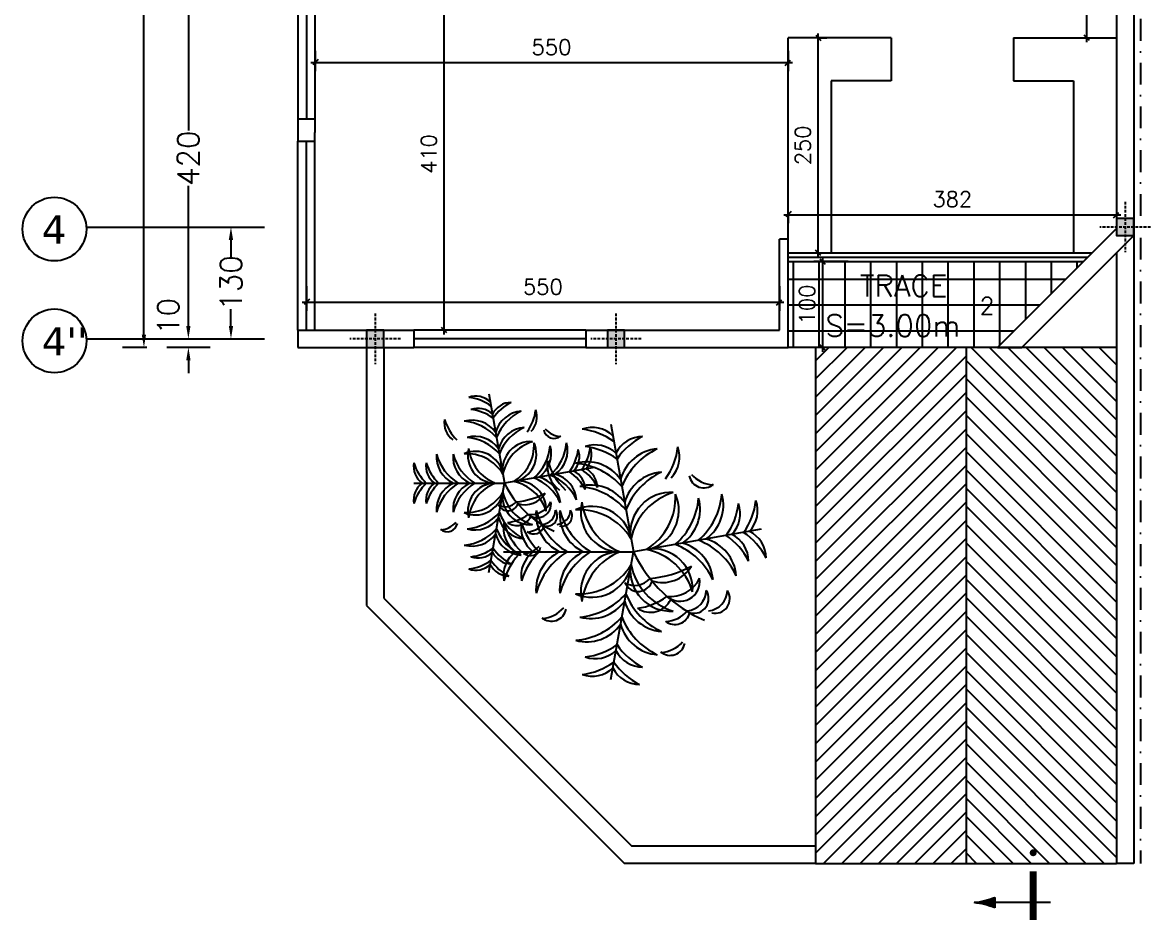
# Model space of a CAD drawing. Header units: millimetres. Extents: x -231 to 30223, y -7037 to 7120.
# Drawn here: x 3524 to 4835, y 3473 to 4520 of the extents above; entities that cross this region are included whole.
import ezdxf

# ---------------------------------------------------------------- set-up
doc = ezdxf.new("R2010")
doc.units = ezdxf.units.MM
for name, pattern in [('CENTER', [2, 1.25, -0.25, 0.25, -0.25]), ('DASHDOTX2', [50.8, 25.4, -12.7, 0, -12.7]), ('HIDDEN2', [4.7625, 3.175, -1.5875]), ('ZIGZAG', [0])]:
    doc.linetypes.add(name, pattern=pattern)
for name, color, linetype in [('1', 1, 'Continuous'), ('2', 2, 'Continuous'), ('3', 3, 'Continuous'), ('5', 7, 'Continuous'), ('ax', 1, 'DASHDOTX2'), ('AXIS', 1, 'CENTER'), ('ETC', 2, 'Continuous'), ('hid', 1, 'HIDDEN2'), ('RND', 1, 'Continuous'), ('TXT', 121, 'Continuous')]:
    doc.layers.add(name, color=color, linetype=linetype)
doc.styles.add('KATEB', font='verdana.ttf')
doc.styles.add('ROMANS', font='romans.shx')
doc.dimstyles.new('dim1.100e', dxfattribs={"dimscale": 100, "dimtxt": 0.18, "dimasz": 0.07, "dimexe": 0.1, "dimexo": 0.1, "dimgap": 0.09, "dimtad": 1, "dimdec": 0, "dimzin": 9, "dimdsep": 46, "dimtxsty": 'ROMANS', "dimblk1": 'OBLIQUE', "dimblk2": 'OBLIQUE', "dimsah": 1, "dimcen": 0.1, "dimdle": 0.05, "dimclrd": 8, "dimclre": 8, "dimclrt": 81, "dimadec": 0, "dimazin": 0, "dimtfac": 1, "dimtdec": 0, "dimtix": 1, "dimtofl": 0, "dimtmove": 0, "dimatfit": 0, "dimldrblk": 'OBLIQUE', "dimfxl": 1, "dimtolj": 1, "dimtzin": 0, "dimarcsym": 0})
doc.dimstyles.get("Standard").update_dxf_attribs({"dimtxt": 25, "dimasz": 15, "dimexe": 25, "dimexo": 25, "dimgap": 0, "dimtad": 0, "dimdec": 0, "dimzin": 0, "dimdsep": 46, "dimtxsty": 'ROMANS', "dimcen": 0, "dimclrd": 13, "dimclre": 1, "dimclrt": 3, "dimadec": 0, "dimazin": 0, "dimtfac": 1, "dimtdec": 0, "dimtix": 1, "dimtofl": 0, "dimtmove": 2, "dimatfit": 3, "dimfxl": 1, "dimtolj": 1, "dimtzin": 0, "dimarcsym": 0})

# ---------------------------------------------------------------- blocks, each defined once
blk = doc.blocks.new('_Oblique')
at = {"layer": 'AXIS', "color": 0, "lineweight": -2}
blk.add_line((-0.5, -0.5), (0.5, 0.5), dxfattribs=at)
blk = doc.blocks.new('*D82')
at = {"color": 8, "lineweight": -2, "transparency": 16777216}
blk.add_line((4761.6, 4497.4), (4761.6, 4955.4), dxfattribs=at)
at = {"color": 8, "lineweight": -2, "transparency": 16777216, "xscale": 7.000000000000001, "yscale": 7.000000000000001, "zscale": 7.000000000000001}
for p, rotation in [((4761.6, 4950.4), 90), ((4761.6, 4502.4), 270)]:
    blk.add_blockref('_Oblique', p, dxfattribs=dict(at, rotation=rotation))
at = {"color": 81, "transparency": 16777216, "insert": (4743.6, 4726.4), "char_height": 18, "attachment_point": 5, "rotation": 90, "style": 'ROMANS'}
blk.add_mtext('\\A1;448', dxfattribs=at)
blk = doc.blocks.new('*D83')
at = {"color": 8, "lineweight": -2, "transparency": 16777216}
for p, q in [((3864.1, 4487.2), (3864.1, 4463.6)), ((4414.1, 4487.2), (4414.1, 4463.6)), ((3859.1, 4473.6), (4419.1, 4473.6))]:
    blk.add_line(p, q, dxfattribs=at)
at = {"color": 8, "lineweight": -2, "transparency": 16777216, "xscale": 7.000000000000001, "yscale": 7.000000000000001, "zscale": 7.000000000000001, "rotation": 180}
blk.add_blockref('_Oblique', (3864.1, 4473.6), dxfattribs=at)
at = {"color": 8, "lineweight": -2, "transparency": 16777216, "xscale": 7.000000000000001, "yscale": 7.000000000000001, "zscale": 7.000000000000001}
blk.add_blockref('_Oblique', (4414.1, 4473.6), dxfattribs=at)
at = {"color": 81, "transparency": 16777216, "insert": (4139.1, 4491.6), "char_height": 18, "attachment_point": 5, "style": 'ROMANS'}
blk.add_mtext('\\A1;550', dxfattribs=at)
blk = doc.blocks.new('*D84')
at = {"color": 8, "lineweight": -2, "transparency": 16777216}
for p, q in [((3854.1, 4213.6), (3854.1, 4184.9)), ((4404.1, 4213.6), (4404.1, 4184.9)), ((3849.1, 4194.9), (4409.1, 4194.9))]:
    blk.add_line(p, q, dxfattribs=at)
at = {"color": 8, "lineweight": -2, "transparency": 16777216, "xscale": 7.000000000000001, "yscale": 7.000000000000001, "zscale": 7.000000000000001, "rotation": 180}
blk.add_blockref('_Oblique', (3854.1, 4194.9), dxfattribs=at)
at = {"color": 8, "lineweight": -2, "transparency": 16777216, "xscale": 7.000000000000001, "yscale": 7.000000000000001, "zscale": 7.000000000000001}
blk.add_blockref('_Oblique', (4404.1, 4194.9), dxfattribs=at)
at = {"color": 81, "transparency": 16777216, "insert": (4129.1, 4212.9), "char_height": 18, "attachment_point": 5, "style": 'ROMANS'}
blk.add_mtext('\\A1;550', dxfattribs=at)
blk = doc.blocks.new('*D85')
at = {"color": 8, "lineweight": -2, "transparency": 16777216}
blk.add_line((4014.4, 4157.4), (4014.4, 4577.4), dxfattribs=at)
at = {"color": 8, "lineweight": -2, "transparency": 16777216, "xscale": 7.000000000000001, "yscale": 7.000000000000001, "zscale": 7.000000000000001}
for p, rotation in [((4014.4, 4572.4), 90), ((4014.4, 4162.4), 270)]:
    blk.add_blockref('_Oblique', p, dxfattribs=dict(at, rotation=rotation))
at = {"color": 81, "transparency": 16777216, "insert": (3996.4, 4367.4), "char_height": 18, "attachment_point": 5, "rotation": 90, "style": 'ROMANS'}
blk.add_mtext('\\A1;410', dxfattribs=at)
blk = doc.blocks.new('*D87')
at = {"color": 8, "lineweight": -2, "transparency": 16777216}
for p, q in [((4449, 4502.4), (4459.3, 4502.4)), ((4449.3, 4247.4), (4449.3, 4507.4)), ((4449, 4252.4), (4459.3, 4252.4))]:
    blk.add_line(p, q, dxfattribs=at)
at = {"color": 8, "lineweight": -2, "transparency": 16777216, "xscale": 7.000000000000001, "yscale": 7.000000000000001, "zscale": 7.000000000000001}
for p, rotation in [((4449.3, 4502.4), 90), ((4449.3, 4252.4), 270)]:
    blk.add_blockref('_Oblique', p, dxfattribs=dict(at, rotation=rotation))
at = {"color": 81, "transparency": 16777216, "insert": (4431.3, 4377.4), "char_height": 18, "attachment_point": 5, "rotation": 90, "style": 'ROMANS'}
blk.add_mtext('\\A1;250', dxfattribs=at)
blk = doc.blocks.new('*D88')
at = {"color": 8, "lineweight": -2, "transparency": 16777216}
for p, q in [((4409.1, 4296.8), (4801.1, 4296.8)), ((4414.1, 4294.9), (4414.1, 4286.8)), ((4796.1, 4294.9), (4796.1, 4286.8))]:
    blk.add_line(p, q, dxfattribs=at)
at = {"color": 8, "lineweight": -2, "transparency": 16777216, "xscale": 7.000000000000001, "yscale": 7.000000000000001, "zscale": 7.000000000000001, "rotation": 180}
blk.add_blockref('_Oblique', (4414.1, 4296.8), dxfattribs=at)
at = {"color": 8, "lineweight": -2, "transparency": 16777216, "xscale": 7.000000000000001, "yscale": 7.000000000000001, "zscale": 7.000000000000001}
blk.add_blockref('_Oblique', (4796.1, 4296.8), dxfattribs=at)
at = {"color": 81, "transparency": 16777216, "insert": (4605.1, 4314.8), "char_height": 18, "attachment_point": 5, "style": 'ROMANS'}
blk.add_mtext('\\A1;382', dxfattribs=at)
blk = doc.blocks.new('*D42')
at = {"layer": '2', "color": 1, "lineweight": -2, "transparency": 16777216}
for p, q in [((-79022, 9420.6), (-79048.7, 9420.6)), ((-79020.4, 8020.6), (-79048.7, 8020.6))]:
    blk.add_line(p, q, dxfattribs=at)
at = {"layer": '2', "color": 13, "lineweight": -2, "transparency": 16777216}
for p, q in [((-79023.7, 9405.6), (-79023.7, 8662.9)), ((-79023.7, 8035.6), (-79023.7, 8578.3))]:
    blk.add_line(p, q, dxfattribs=at)
at = {"layer": '2', "color": 13, "transparency": 16777216}
for points in [[(-79026.2, 9405.6), (-79021.2, 9405.6), (-79023.7, 9420.6)], [(-79026.2, 8035.6), (-79021.2, 8035.6), (-79023.7, 8020.6)]]:
    blk.add_solid(points, dxfattribs=at)
at = {"layer": '2', "color": 3, "transparency": 16777216, "insert": (-79023.7, 8620.6), "char_height": 25, "attachment_point": 5, "rotation": 90, "style": 'ROMANS'}
blk.add_mtext('\\A1;1400', dxfattribs=at)
blk = doc.blocks.new('*D41')
at = {"layer": '2', "color": 13, "lineweight": -2, "transparency": 16777216}
for p, q in [((-78972, 8045.6), (-78972, 8060.6)), ((-78972, 8005.6), (-78972, 7990.6))]:
    blk.add_line(p, q, dxfattribs=at)
at = {"layer": '2', "color": 1, "lineweight": -2, "transparency": 16777216}
blk.add_line((-78946.5, 8020.6), (-78997, 8020.6), dxfattribs=at)
at = {"layer": '2', "color": 13, "transparency": 16777216}
for points in [[(-78974.5, 8045.6), (-78969.5, 8045.6), (-78972, 8030.6)], [(-78974.5, 8005.6), (-78969.5, 8005.6), (-78972, 8020.6)]]:
    blk.add_solid(points, dxfattribs=at)
at = {"layer": '2', "color": 3, "transparency": 16777216, "insert": (-78995.4, 8056.7), "char_height": 25, "attachment_point": 5, "rotation": 90, "style": 'ROMANS'}
blk.add_mtext('\\A1;10', dxfattribs=at)
blk = doc.blocks.new('*D39')
at = {"layer": '2', "color": 1, "lineweight": -2, "transparency": 16777216}
blk.add_line((-78908.2, 8450.6), (-78997, 8450.6), dxfattribs=at)
at = {"layer": '2', "color": 13, "lineweight": -2, "transparency": 16777216}
for p, q in [((-78972, 8435.6), (-78972, 8272.7)), ((-78972, 8045.6), (-78972, 8208.5))]:
    blk.add_line(p, q, dxfattribs=at)
at = {"layer": '2', "color": 13, "transparency": 16777216}
for points in [[(-78974.5, 8435.6), (-78969.5, 8435.6), (-78972, 8450.6)], [(-78974.5, 8045.6), (-78969.5, 8045.6), (-78972, 8030.6)]]:
    blk.add_solid(points, dxfattribs=at)
at = {"layer": '2', "color": 3, "transparency": 16777216, "insert": (-78972, 8240.6), "char_height": 25, "attachment_point": 5, "rotation": 90, "style": 'ROMANS'}
blk.add_mtext('\\A1;420', dxfattribs=at)
blk = doc.blocks.new('14')
at = {"layer": '2'}
h = blk.add_hatch(color=256, dxfattribs=at)
h.paths.add_polyline_path([(0, 10), (-10, 10), (-10, 0), (0, 0)])
h.paths.add_polyline_path([(0, 0), (10, 0), (10, 10), (0, 10)])
h.paths.add_polyline_path([(0, -10), (10, -10), (10, 0), (0, 0)])
h.paths.add_polyline_path([(0, 0), (-10, 0), (-10, -10), (0, -10)])
blk.add_lwpolyline([(10, -10), (10, 10), (-10, 10), (-10, -10)], close=True)
at = {"layer": 'hid'}
for p, q in [((0, 29.4), (0, -29.4)), ((29.4, 0), (-29.4, 0))]:
    blk.add_line(p, q, dxfattribs=at)
blk = doc.blocks.new('*D36')
at = {"layer": '2', "color": 1, "lineweight": -2, "transparency": 16777216}
for p, q in [((-78911.7, 8160.6), (-78897.5, 8160.6)), ((-78911.7, 8030.6), (-78897.5, 8030.6))]:
    blk.add_line(p, q, dxfattribs=at)
at = {"layer": '2', "color": 13, "lineweight": -2, "transparency": 16777216}
for p, q in [((-78922.5, 8145.6), (-78922.5, 8126)), ((-78922.5, 8045.6), (-78922.5, 8065.2))]:
    blk.add_line(p, q, dxfattribs=at)
at = {"layer": '2', "color": 13, "transparency": 16777216}
for points in [[(-78925, 8145.6), (-78920, 8145.6), (-78922.5, 8160.6)], [(-78925, 8045.6), (-78920, 8045.6), (-78922.5, 8030.6)]]:
    blk.add_solid(points, dxfattribs=at)
at = {"layer": '2', "color": 3, "transparency": 16777216, "insert": (-78922.5, 8095.6), "char_height": 25, "attachment_point": 5, "rotation": 90, "style": 'ROMANS'}
blk.add_mtext('\\A1;130', dxfattribs=at)
blk = doc.blocks.new('*D131')
at = {"layer": '2', "color": 8, "lineweight": -2, "transparency": 16777216}
for p, q in [((4484.1, 4242.4), (4444.2, 4242.4)), ((4454.2, 4247.4), (4454.2, 4137.4)), ((4493.9, 4142.4), (4444.2, 4142.4))]:
    blk.add_line(p, q, dxfattribs=at)
at = {"layer": '2', "color": 8, "lineweight": -2, "transparency": 16777216, "xscale": 7.000000000000001, "yscale": 7.000000000000001, "zscale": 7.000000000000001}
for p, rotation in [((4454.2, 4242.4), 90), ((4454.2, 4142.4), 270)]:
    blk.add_blockref('_Oblique', p, dxfattribs=dict(at, rotation=rotation))
at = {"layer": '2', "color": 81, "transparency": 16777216, "insert": (4436.2, 4192.4), "char_height": 18, "attachment_point": 5, "rotation": 90, "style": 'ROMANS'}
blk.add_mtext('\\A1;100', dxfattribs=at)
blk = doc.blocks.new('SHR-PLAN')
at = {"color": 0, "linetype": 'ZIGZAG'}
for p in [(-0.0434, 0.5179), (0.4862, 0.1471), (-0.4212, 0.0677), (-0.0434, -0.3826)]:
    blk.add_line(p, (0.036, 0.0677), dxfattribs=at)
for centre, radius, start, end in [((-0.109, 0.4002), 0.1055, 46.29, 109.6243), ((-0.1719, 0.2637), 0.2375, 54.0763, 83.3794), ((-0.0982, 0.3388), 0.1055, 46.29, 109.6243), ((-0.161, 0.2023), 0.2375, 54.0763, 83.3794), ((0.0693, 0.3683), 0.1055, 90.3757, 153.71), ((0.1751, 0.2615), 0.2375, 116.6206, 145.9237), ((-0.0431, 0.4646), 0.2375, 324.0763, 353.3794), ((0.0934, 0.4018), 0.1055, 316.29, 19.6243), ((0.132, 0.2845), 0.1462, 94.6063, 164.7511), ((0.2236, 0.2081), 0.245, 114.9634, 158.6288), ((-0.162, 0.3705), 0.1055, 170.3757, 233.71), ((-0.0384, 0.4561), 0.2375, 196.6206, 225.9237), ((-0.1284, 0.2386), 0.1462, 35.2489, 105.3937), ((-0.1884, 0.1354), 0.245, 41.3712, 85.0366), ((0.1464, 0.2026), 0.1462, 94.6063, 164.7511), ((0.2381, 0.1262), 0.245, 114.9634, 158.6288), ((0.2843, 0.3456), 0.0526, 191.2525, 310.258), ((0.3259, 0.4169), 0.1144, 221.7893, 265.382), ((-0.114, 0.1567), 0.1462, 35.2489, 105.3937), ((-0.174, 0.0535), 0.245, 41.3712, 85.0366), ((-0.0068, 0.2089), 0.1425, 166.3654, 266.5741), ((0.0688, 0.268), 0.2155, 186.8122, 248.3335), ((0.1676, 0.1343), 0.1425, 86.3654, 186.5741), ((0.2389, 0.0702), 0.2155, 106.8122, 168.3335), ((-0.0311, 0.2593), 0.2155, 301.6665, 3.1878), ((0.0536, 0.2141), 0.1425, 283.4259, 23.6346), ((0.0218, 0.2776), 0.245, 311.3712, 355.0366), ((0.125, 0.2176), 0.1462, 305.2489, 15.3937), ((0.1037, 0.292), 0.245, 311.3712, 355.0366), ((0.2069, 0.2321), 0.1462, 305.2489, 15.3937), ((0.232, 0.2755), 0.2375, 324.0763, 353.3794), ((0.3685, 0.2127), 0.1055, 316.29, 19.6243), ((-0.1609, 0.1999), 0.1462, 174.6063, 244.7511), ((-0.0697, 0.2769), 0.245, 194.9634, 238.6288), ((-0.0777, 0.1999), 0.1462, 174.6063, 244.7511), ((0.0135, 0.2769), 0.245, 194.9634, 238.6288), ((-0.1105, 0.0853), 0.1425, 13.4259, 113.6346), ((-0.1556, 0.0006), 0.2155, 31.6665, 93.1878), ((0.1705, 0.2647), 0.2375, 324.0763, 353.3794), ((0.3071, 0.2019), 0.1055, 316.29, 19.6243), ((-0.3167, 0.1527), 0.1055, 170.3757, 233.71), ((-0.1931, 0.2383), 0.2375, 196.6206, 225.9237), ((-0.2543, 0.1527), 0.1055, 170.3757, 233.71), ((-0.1308, 0.2383), 0.2375, 196.6206, 225.9237), ((0.2298, -0.0714), 0.2375, 26.6206, 55.9237), ((0.3366, 0.0343), 0.1055, 0.3757, 63.71), ((0.2912, -0.0606), 0.2375, 26.6206, 55.9237), ((0.3981, 0.0452), 0.1055, 0.3757, 63.71), ((0.0944, -0.1344), 0.245, 24.9634, 68.6288), ((0.1709, -0.0428), 0.1462, 4.6063, 74.7511), ((0.1763, -0.12), 0.245, 24.9634, 68.6288), ((0.2528, -0.0283), 0.1462, 4.6063, 74.7511), ((-0.3167, -0.0174), 0.1055, 126.29, 189.6243), ((-0.1931, -0.103), 0.2375, 134.0763, 163.3794), ((-0.2543, -0.0174), 0.1055, 126.29, 189.6243), ((-0.1308, -0.103), 0.2375, 134.0763, 163.3794), ((-0.1609, -0.0645), 0.1462, 115.2489, 185.3937), ((-0.0697, -0.1415), 0.245, 121.3712, 165.0366), ((-0.0777, -0.0645), 0.1462, 115.2489, 185.3937), ((0.0135, -0.1415), 0.245, 121.3712, 165.0366), ((-0.0068, -0.0735), 0.1425, 93.4259, 193.6346), ((0.0688, -0.1326), 0.2155, 111.6665, 173.1878), ((0.4819, 0.2801), 0.4939, 205.4772, 246.6585), ((0.0385, -0.1353), 0.2155, 16.8122, 78.3335), ((0.1026, -0.0639), 0.1425, 356.3654, 96.5741), ((-0.1556, 0.1348), 0.2155, 266.8122, 328.3336), ((-0.1105, 0.0501), 0.1425, 246.3654, 346.5741), ((0.1676, 0.0011), 0.1425, 173.4259, 273.6346), ((0.2389, 0.0652), 0.2155, 191.6665, 253.1878), ((0.0586, 0.358), 0.3862, 275.4007, 298.139), ((0.1388, 0.0778), 0.1184, 251.4477, 329.3672), ((0.0414, 0.0206), 0.0713, 240.4398, 318.6694), ((0.0531, -0.0203), 0.0515, 204.2258, 345.1279), ((0.1665, 0.0243), 0.1143, 263.7536, 334.0971), ((0.2001, -0.0366), 0.07, 228.8744, 8.9763), ((0.2198, -0.067), 0.0732, 275.1845, 358.654), ((0.2492, -0.097), 0.0521, 257.0577, 32.8532), ((0.2943, -0.067), 0.0732, 275.1845, 358.654), ((0.3237, -0.097), 0.0521, 257.0577, 32.8532), ((-0.174, 0.0819), 0.245, 274.9634, 318.6288), ((-0.114, -0.0213), 0.1462, 254.6063, 324.7511), ((0.1464, -0.0672), 0.1462, 195.2489, 265.3937), ((0.2381, 0.0092), 0.245, 201.3712, 245.0366), ((0.0961, -0.066), 0.0795, 234.9865, 334.4034), ((0.0204, 0.0955), 0.2286, 277.5759, 305.8942), ((-0.2527, -0.1243), 0.0526, 229.742, 348.7475), ((-0.2944, -0.0531), 0.1144, 274.618, 318.2106), ((0.1828, -0.1357), 0.0526, 229.742, 348.7475), ((0.1412, -0.0645), 0.1144, 274.618, 318.2106), ((-0.1884, 0), 0.245, 274.9634, 318.6288), ((-0.1284, -0.1032), 0.1462, 254.6063, 324.7511), ((0.132, -0.1491), 0.1462, 195.2489, 265.3937), ((0.2236, -0.0727), 0.245, 201.3712, 245.0366), ((-0.161, -0.0669), 0.2375, 276.6207, 305.9237), ((0.1751, -0.1262), 0.2375, 214.0763, 243.3793), ((0.1656, -0.2446), 0.0526, 229.742, 348.7475), ((0.124, -0.1734), 0.1144, 274.618, 318.2106), ((-0.0982, -0.2034), 0.1055, 250.3757, 313.71), ((0.0693, -0.233), 0.1055, 206.29, 269.6243), ((-0.1719, -0.1283), 0.2375, 276.6207, 305.9237), ((-0.109, -0.2649), 0.1055, 250.3757, 313.71), ((0.0585, -0.2944), 0.1055, 206.29, 269.6243), ((0.1642, -0.1876), 0.2375, 214.0763, 243.3793)]:
    blk.add_arc(centre, radius, start, end, dxfattribs=at)
blk = doc.blocks.new('*X15')
at = {"color": 0}
for p, q in [((-30826.72, -13257.761), (-30826.653, -13257.694)), ((-30826.712, -13257.739), (-30826.653, -13257.68)), ((-30826.705, -13257.718), (-30826.653, -13257.666)), ((-30826.699, -13257.697), (-30826.653, -13257.652)), ((-30826.693, -13257.677), (-30826.653, -13257.638)), ((-30826.687, -13257.658), (-30826.653, -13257.624)), ((-30826.682, -13257.639), (-30826.653, -13257.61)), ((-30826.678, -13257.62), (-30826.653, -13257.595)), ((-30826.674, -13257.601), (-30826.653, -13257.581)), ((-30826.729, -13257.784), (-30826.653, -13257.709)), ((-30826.699, -13257.783), (-30826.653, -13257.737)), ((-30826.685, -13257.783), (-30826.653, -13257.751))]:
    blk.add_line(p, q, dxfattribs=at)
blk = doc.blocks.new('SECL')
at = {"layer": 'ETC', "color": 6}
blk.add_line((20.2, -36.3), (-68.7, -36.3), dxfattribs=at)
at = {"layer": 'ETC'}
blk.add_line((-44.4, -42.4), (-44.4, -30.3), dxfattribs=at)
at = {"layer": 'ETC', "const_width": 4.04}
blk.add_lwpolyline([(0, 19.6, 1), (0, 23.6, 1)], format="xyb", close=True, dxfattribs=at)
at = {"layer": 'ETC', "const_width": 8.08}
blk.add_lwpolyline([(0, 0), (0, -56.5)], dxfattribs=at)
at = {"layer": 'ETC'}
for centre, start, end in [((-80.6, 62.8), 276.8503, 291.2221), ((-80.6, -135.5), 68.7779, 83.1497)]:
    blk.add_arc(centre, 99.8, start, end, dxfattribs=at)
at = {"layer": 'ETC', "yscale": 80.77655129844682, "zscale": 80.77655129844682, "rotation": 89.99999999999727}
for p, xscale in [((-1070962.4, -2490107.1), -80.77655129844682), ((-1070962.4, 2490034.4), 80.77655129844682)]:
    blk.add_blockref('*X15', p, dxfattribs=dict(at, xscale=xscale))
blk = doc.blocks.new('fff')
at = {"layer": '2'}
for p, q in [((-325.9, -1260), (-118.5, -1260)), ((-325.9, -1390), (-118.5, -1390))]:
    blk.add_line(p, q, dxfattribs=at)
at = {"layer": '2', "ltscale": 0.1}
for centre in [(-362.9, -1262.4), (-362.9, -1392.4)]:
    blk.add_circle(centre, 37.1, dxfattribs=at)
at = {"layer": '2'}
for p in [(10, -1390), (290, -1390)]:
    blk.add_blockref('14', p, dxfattribs=at)
at = {"layer": '3'}
blk.add_blockref('14', (882, -1260), dxfattribs=at)
at = {"layer": '3', "ltscale": 0.1, "style": 'KATEB'}
for s, height, p in [('4', 32.8, (-377.6, -1279.3)), ("4''", 32.77, (-377.6, -1409.3))]:
    blk.add_text(s, height=height, dxfattribs=at).set_placement(p)
at = {"layer": '2'}
for base, p1, p2, picture, middle in [((-258.9, 0), (-230.6, -1400), (-232.2, 0), '*D42', (-258.9, -800)), ((-207.2, -1400), (-207.2, -1390), (-156.7, -1400), '*D41', (-230.6, -1363.9))]:
    dim = blk.add_linear_dim(base=base, p1=p1, p2=p2, angle=90, dimstyle='Standard', dxfattribs=at)
    dim.commit()
    dim.dimension.update_dxf_attribs({"geometry": picture, "text_midpoint": middle, "dimtype": 128, "insert": (78764.8, -9420.6)})
for base, p1, p2, picture, middle in [((-207.2, -1390), (-118.5, -970), (-207.2, -1390), '*D39', (-207.2, -1180)), ((-157.8, -1260), (-171.9, -1390), (-171.9, -1260), '*D36', (-157.8, -1325))]:
    dim = blk.add_linear_dim(base=base, p1=p1, p2=p2, angle=90, dimstyle='Standard', dxfattribs=at)
    dim.commit()
    dim.dimension.update_dxf_attribs({"geometry": picture, "text_midpoint": middle, "insert": (78764.8, -9420.6)})

msp = doc.modelspace()

# ---------------------------------------------------------------- hatches: boundary and pattern name
at = {"layer": '1'}
h = msp.add_hatch(dxfattribs=at)
h.set_pattern_fill('ANSI31', color=256, scale=120, style=0)
h.set_pattern_definition([(45, (77348.05, -3878.157), (-10.6066017, 10.6066017), [])])
h.paths.add_polyline_path([(4621.054339, 4142.43811), (4446.054339, 4142.43811), (4446.054339, 3562.43811), (4446.054339, 3542.43811), (4621.054339, 3542.43811)])
h = msp.add_hatch(dxfattribs=at)
h.set_pattern_fill('ANSI31', color=256, scale=120, angle=90, style=0)
h.set_pattern_definition([(135, (77348.05, -3878.157), (-10.6066017, -10.6066017), [])])
h.paths.add_polyline_path([(4621.054339, 4142.43811), (4621.054339, 3542.43811), (4796.054339, 3542.43811), (4796.054339, 3562.43811), (4796.054339, 4142.43811)])
at = {"layer": 'RND'}
h = msp.add_hatch(dxfattribs=at)
h.set_pattern_fill('NET', color=256, scale=240, style=0)
h.set_pattern_definition([(0, (77260.427, -3878.157), (0, 30), []), (90, (77260.427, -3878.157), (-30, 2e-15), [])])
h.paths.add_polyline_path([(4757.770068, 4242.43811), (4414.054339, 4242.43811), (4414.054339, 4142.43811), (4657.770068, 4142.43811)])
h.paths.add_polyline_path([(4422.684531, 4166.080967), (4422.684531, 4218.795253), (4449.684531, 4218.795253), (4449.684531, 4166.080967)], flags=24)
h.paths.add_polyline_path([(4634.783398, 4175.752282), (4658.116732, 4175.752282), (4658.116732, 4205.752282), (4634.783398, 4205.752282)], flags=24)
h.paths.add_polyline_path([(4455.007391, 4148.947042), (4632.983581, 4148.947042), (4632.983581, 4186.447042), (4455.007391, 4186.447042)], flags=24)
h.paths.add_polyline_path([(4492.448337, 4195.374069), (4614.472147, 4195.374069), (4614.472147, 4232.874069), (4492.448337, 4232.874069)], flags=24)

# ---------------------------------------------------------------- linework, layer by layer
for p, q in [((3844.054339, 4382.43811), (3864.054339, 4382.43811)), ((3864.054339, 4392.43811), (3864.054339, 4392.43811)), ((3864.054339, 4382.43811), (3864.054339, 4392.43811)), ((4796.054339, 4280.722381), (4657.770068, 4142.43811)), ((4816.054339, 4272.43811), (4686.054339, 4142.43811)), ((4657.770068, 4142.43811), (4686.054339, 4142.43811))]:
    msp.add_line(p, q)
at = {"layer": '2'}
for p, q in [((3844.054339, 4551.459718), (3844.054339, 4407.915933)), ((3854.054339, 4551.459718), (3854.054339, 4407.915933)), ((3864.054339, 4551.459718), (3864.054339, 4407.915933)), ((4414.054339, 4252.43811), (4414.054339, 4502.43811)), ((4534.054339, 4502.43811), (4414.054339, 4502.43811)), ((4534.054339, 4502.43811), (4534.054339, 4452.43811)), ((4676.054339, 4502.43811), (4676.054339, 4452.43811)), ((4676.054339, 4502.43811), (4796.054339, 4502.43811)), ((4464.054339, 4452.43811), (4464.054339, 4252.43811)), ((4534.054339, 4452.43811), (4464.054339, 4452.43811)), ((4676.054339, 4452.43811), (4746.054339, 4452.43811)), ((4746.054339, 4452.43811), (4746.054339, 4252.43811)), ((3844.054339, 4162.43811), (3844.054339, 4382.43811)), ((3854.054339, 4162.43811), (3854.054339, 4382.43811)), ((3864.054339, 4162.43811), (3864.054339, 4382.43811)), ((4414.054339, 4252.43811), (4767.770068, 4252.43811)), ((4414.054339, 4247.43811), (4762.770068, 4247.43811)), ((4414.054339, 4242.43811), (4757.770068, 4242.43811)), ((4179.054339, 4162.43811), (3979.054339, 4162.43811)), ((4179.054339, 4152.43811), (3979.054339, 4152.43811)), ((4179.054339, 4142.43811), (3979.054339, 4142.43811)), ((4446.054339, 4142.43811), (4446.054339, 3562.43811)), ((4621.054339, 4142.43811), (4621.054339, 3542.43811)), ((4446.054339, 3542.43811), (4796.054339, 3542.43811))]:
    msp.add_line(p, q, dxfattribs=at)
at = {"layer": '3'}
for p, q in [((4816.054339, 4272.43811), (4816.054339, 3542.43811)), ((4796.054339, 4252.43811), (4796.054339, 3562.43811)), ((3924.054339, 4142.43811), (3924.054339, 3842.43811)), ((3944.054339, 4142.43811), (3944.054339, 3850.722381)), ((4796.054339, 4142.43811), (4414.054339, 4142.43811)), ((3924.054339, 3842.43811), (4224.054339, 3542.43811)), ((3944.054339, 3850.722381), (4232.338611, 3562.43811)), ((4446.054339, 3562.43811), (4232.338611, 3562.43811)), ((4446.054339, 3562.43811), (4446.054339, 3542.43811)), ((4796.054339, 3562.43811), (4796.054339, 3542.43811)), ((4446.054339, 3542.43811), (4224.054339, 3542.43811)), ((4816.054339, 3542.43811), (4796.054339, 3542.43811))]:
    msp.add_line(p, q, dxfattribs=at)
at = {"layer": '5'}
for p, q in [((4816.054339, 4960.43811), (4816.054339, 4272.43811)), ((4796.054339, 4950.43811), (4796.054339, 4280.722381)), ((3864.054339, 4407.915933), (3844.054339, 4407.915933)), ((3844.054339, 4407.915933), (3844.054339, 4382.43811)), ((3864.054339, 4407.915933), (3864.054339, 4392.43811)), ((4404.054339, 4162.43811), (4404.054339, 4268.492386)), ((4414.054339, 4268.492386), (4404.054339, 4268.492386)), ((4414.054339, 4142.43811), (4414.054339, 4268.492386)), ((3844.054339, 4162.43811), (3979.054339, 4162.43811)), ((3844.054339, 4162.43811), (3844.054339, 4142.43811)), ((3979.054339, 4162.43811), (3979.054339, 4142.43811)), ((4179.054339, 4162.43811), (4179.054339, 4142.43811)), ((4179.054339, 4162.43811), (4404.054339, 4162.43811)), ((3844.054339, 4142.43811), (3979.054339, 4142.43811)), ((4179.054339, 4142.43811), (4414.054339, 4142.43811))]:
    msp.add_line(p, q, dxfattribs=at)
at = {"layer": 'ax'}
msp.add_line((4824.054339, 5542.43811), (4824.054339, 3542.43811), dxfattribs=at)

# ---------------------------------------------------------------- block references
msp.add_blockref('fff', (3924.054339, 5542.43811))
for p, xscale, yscale, zscale in [((4076.205292, 3968.97209), 231, 231, 231), ((4222.373828, 3882.448712), 330, 330, 330)]:
    msp.add_blockref('SHR-PLAN', p, dxfattribs=dict(at, xscale=xscale, yscale=yscale, zscale=zscale))
at = {"layer": 'ETC'}
msp.add_blockref('SECL', (4699.136764, 3533.239875), dxfattribs=at)

# ---------------------------------------------------------------- texts
at = {"layer": 'TXT', "style": 'ROMANS'}
for s, height, p in [('TRACE', 25, (4497.507861, 4201.624069)), ('2', 20, (4636.926255, 4180.752282)), ('S=3.00m', 25, (4457.685962, 4155.197042))]:
    msp.add_text(s, height=height, dxfattribs=at).set_placement(p)

# ---------------------------------------------------------------- dimensions: what is measured, and where the dimension line sits
for base, p1, p2, picture, middle in [((4761.564136, 4950.43811), (4761.564136, 4502.43811), (4761.564136, 4950.43811), '*D82', (4743.564136, 4726.43811)), ((4014.446615, 4572.43811), (4014.446615, 4162.43811), (4014.446615, 4572.43811), '*D85', (3996.446615, 4367.43811)), ((4449.308578, 4502.43811), (4439.036233, 4252.43811), (4439.036233, 4502.43811), '*D87', (4431.308578, 4377.43811))]:
    dim = msp.add_linear_dim(base=base, p1=p1, p2=p2, angle=90, dimstyle='dim1.100e')
    dim.commit()
    dim.dimension.update_dxf_attribs({"geometry": picture, "text_midpoint": middle})
for base, p1, p2, picture, middle in [((4414.054339, 4473.624842), (3864.054339, 4497.192342), (4414.054339, 4497.192342), '*D83', (4139.054339, 4491.624842)), ((4796.054339, 4296.846546), (4414.054339, 4304.911352), (4796.054339, 4304.911352), '*D88', (4605.054339, 4314.846546)), ((4404.054339, 4194.913682), (3854.054339, 4223.604536), (4404.054339, 4223.604536), '*D84', (4129.054339, 4212.913682))]:
    dim = msp.add_linear_dim(base=base, p1=p1, p2=p2, dimstyle='dim1.100e')
    dim.commit()
    dim.dimension.update_dxf_attribs({"geometry": picture, "text_midpoint": middle})
at = {"layer": '2'}
dim = msp.add_linear_dim(base=(4454.184531, 4142.43811), p1=(4494.054339, 4242.43811), p2=(4503.914291, 4142.43811), angle=90, dimstyle='dim1.100e', override={"dimtmove": 1, "dimatfit": 3}, dxfattribs=at)
dim.commit()
dim.dimension.update_dxf_attribs({"geometry": '*D131', "text_midpoint": (4436.184531, 4192.43811)})

doc.saveas('drawing.dxf')
